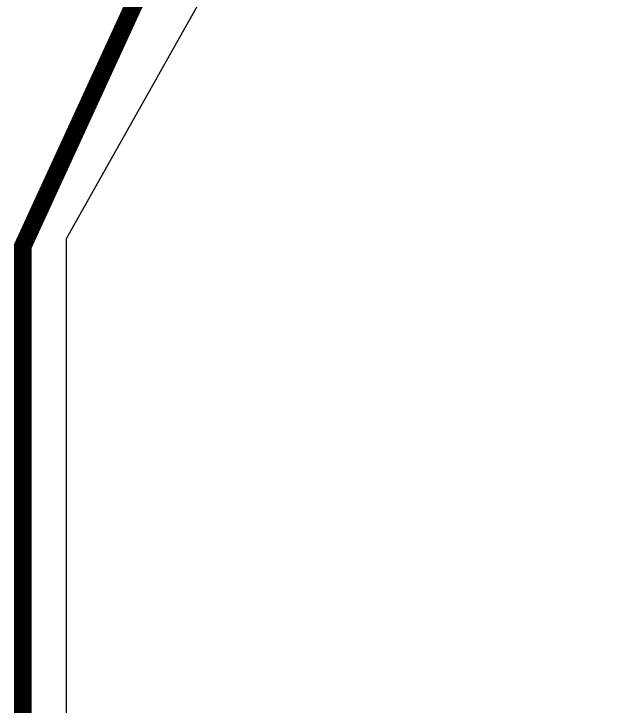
# Model space of a CAD drawing. Header units: inches. Extents: x -0.4 to 12.9, y -0.9 to 6.
# Drawn here: x -0.2018 to 0.133, y 1.6511 to 2.0428 of the extents above; entities that cross this region are included whole.
import ezdxf

# ---------------------------------------------------------------- set-up
doc = ezdxf.new("R2010")
doc.units = ezdxf.units.IN
doc.header["$MEASUREMENT"] = 0
for name, color, linetype in [('Board Outline', 216, 'Continuous'), ('Bottom Layer', 5, 'Continuous'), ('Top Layer', 1, 'Continuous')]:
    doc.layers.add(name, color=color, linetype=linetype)

msp = doc.modelspace()

# ---------------------------------------------------------------- linework, layer by layer
at = {"layer": 'Board Outline'}
for points in [[(-0.19685, 1.91117, 0.01, 0.01, -0.095808), (0.12796, 2.4133, 0.01, 0.01, 0)], [(-0.19685, 0.02141, 0.01, 0.01, 0), (-0.19685, 1.91117, 0.01, 0.01, 0)]]:
    msp.add_lwpolyline(points, format="xyseb", dxfattribs=at)
msp.add_lwpolyline([(-0.19935, 1.91117, 0.005, 0.005, 1), (-0.19435, 1.91117, 0.005, 0.005, 1)], format="xyseb", close=True, dxfattribs=at)
msp.add_lwpolyline([(-0.19935, 1.91117, 0.005, 0.005, 1), (-0.19435, 1.91117, 0.005, 0.005, 1)], format="xyseb", close=True, dxfattribs=at)
at = {"layer": 'Bottom Layer'}
for p, q in [((-0.17203, 1.91569), (-0.04455, 2.14271)), ((-0.17203, 0.02592), (-0.17203, 1.91569))]:
    msp.add_line(p, q, dxfattribs=at)
at = {"layer": 'Top Layer'}
for p, q in [((-0.17203, 1.91569), (-0.04455, 2.14271)), ((-0.17203, 0.02592), (-0.17203, 1.91569))]:
    msp.add_line(p, q, dxfattribs=at)

doc.saveas('drawing.dxf')
